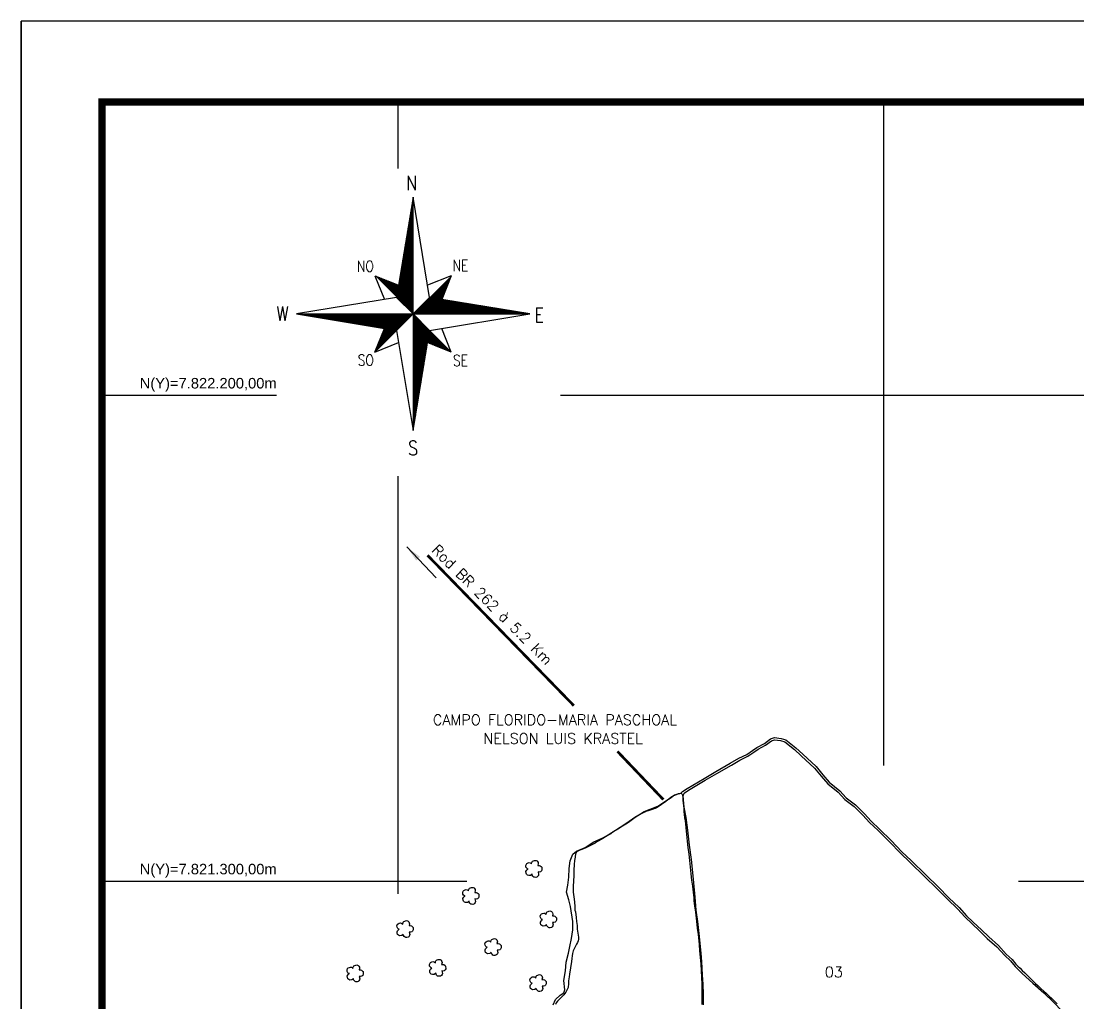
# Model space of a CAD drawing. Extents: x 728902 to 732052, y 7818439 to 7822894.
# Drawn here: x 728902 to 730859, y 7821075 to 7822894 of the extents above; entities that cross this region are included whole.
import ezdxf
from ezdxf.enums import TextEntityAlignment as Align

# ---------------------------------------------------------------- set-up
doc = ezdxf.new("R2010")
doc.units = 0
doc.header["$MEASUREMENT"] = 0
doc.linetypes.add('CONTINUO', pattern=[0])
doc.linetypes.add('LIN0', pattern=[0])
doc.layers.add('0114000205', color=1, linetype='Continuous', lineweight=25)
doc.layers.add('TEXTO_DIVERSOS', color=7, linetype='Continuous', lineweight=5)
for name, color, linetype in [('0114000205003', 5, 'Continuous'), ('0114000205010', 5, 'Continuous'), ('ESTRADA', 1, 'Continuous'), ('MALHA', 8, 'Continuous'), ('MARGEM', 5, 'Continuous'), ('MATO', 3, 'Continuous'), ('SETA_NORTE', 3, 'Continuous'), ('TEXTO', 7, 'Continuous'), ('TEXTO_CONFRONTANTES', 7, 'Continuous'), ('TEXTO_NUN_TAL', 7, 'Continuous')]:
    doc.layers.add(name, color=color, linetype=linetype)
doc.styles.add('ROMANS', font='romans', dxfattribs={"width": 0.75})
doc.styles.add('Simplex', font='simplex.shx')
doc.styles.get("Standard").update_dxf_attribs({"font": 'arial.ttf'})
doc.dimstyles.new('ISO-25', dxfattribs={"dimtxt": 2.5, "dimasz": 2.5, "dimexe": 1.25, "dimexo": 0.625, "dimtad": 1, "dimtxsty": 'Standard', "dimcen": 2.5, "dimadec": 0, "dimazin": 0, "dimtfac": 1, "dimtmove": 0, "dimatfit": 3, "dimfxl": 0, "dimarcsym": 0})

# ---------------------------------------------------------------- blocks, each defined once
blk = doc.blocks.new('A$C309442C0')
at = {"layer": 'SETA_NORTE', "linetype": 'Continuous'}
h = blk.add_hatch(dxfattribs=at)
h.set_pattern_fill('ANSI31', color=256, scale=0.1375, angle=-90, style=0)
h.set_pattern_definition([(315, (-215853.3434, 13873.16845), (0.3086963042, 0.3086963042), [])])
h.paths.add_polyline_path([(73.46, 97.41), (74.7, 104.95), (60.04, 110.83)])
h = blk.add_hatch(dxfattribs=at)
h.set_pattern_fill('ANSI31', color=256, scale=0.1375, angle=180, style=0)
h.set_pattern_definition([(225, (13869.59828, 216024.21475), (0.3086963042, -0.3086963042), [])])
h.paths.add_polyline_path([(93.84, 97.41), (101.38, 96.17), (107.26, 110.83)])
h = blk.add_hatch(dxfattribs=at)
h.set_pattern_fill('ANSI31', color=256, scale=0.1375, style=0)
h.set_pattern_definition([(45, (-13702.2971, -215849.77324), (-0.3086963042, 0.3086963042), [])])
h.paths.add_polyline_path([(73.46, 77.03), (65.92, 78.27), (60.04, 63.61)])
h = blk.add_hatch(dxfattribs=at)
h.set_pattern_fill('ANSI31', color=256, scale=0.1375, angle=90, style=0)
h.set_pattern_definition([(135, (216020.6446, -13698.72693), (-0.3086963042, -0.3086963042), [])])
h.paths.add_polyline_path([(93.84, 77.03), (92.6, 69.49), (107.26, 63.61)])
for p, q in [((83.23, 156.73), (83.65, 157.15)), ((83.35, 157.49), (83.65, 157.79)), ((83.48, 158.25), (83.65, 158.42)), ((83.6, 159.02), (83.65, 159.06)), ((81.85, 148.34), (83.65, 150.14)), ((81.97, 149.1), (83.65, 150.78)), ((82.1, 149.86), (83.65, 151.42)), ((82.22, 150.63), (83.65, 152.05)), ((82.35, 151.39), (83.65, 152.69)), ((82.47, 152.15), (83.65, 153.33)), ((82.6, 152.91), (83.65, 153.96)), ((82.73, 153.68), (83.65, 154.6)), ((82.85, 154.44), (83.65, 155.24)), ((82.98, 155.2), (83.65, 155.88)), ((83.1, 155.96), (83.65, 156.51)), ((80.59, 140.71), (83.65, 143.77)), ((80.72, 141.47), (83.65, 144.41)), ((80.84, 142.24), (83.65, 145.05)), ((80.97, 143), (83.65, 145.68)), ((81.09, 143.76), (83.65, 146.32)), ((81.22, 144.53), (83.65, 146.96)), ((81.34, 145.29), (83.65, 147.59)), ((81.47, 146.05), (83.65, 148.23)), ((81.59, 146.81), (83.65, 148.87)), ((81.72, 147.58), (83.65, 149.51)), ((79.33, 133.09), (83.65, 137.4)), ((79.46, 133.85), (83.65, 138.04)), ((79.59, 134.61), (83.65, 138.68)), ((79.71, 135.37), (83.65, 139.31)), ((79.84, 136.14), (83.65, 139.95)), ((79.96, 136.9), (83.65, 140.59)), ((80.09, 137.66), (83.65, 141.22)), ((80.21, 138.42), (83.65, 141.86)), ((80.34, 139.19), (83.65, 142.5)), ((80.46, 139.95), (83.65, 143.14)), ((78.08, 125.46), (83.65, 131.03)), ((78.2, 126.22), (83.65, 131.67)), ((78.33, 126.98), (83.65, 132.31)), ((78.45, 127.75), (83.65, 132.94)), ((78.58, 128.51), (83.65, 133.58)), ((78.71, 129.27), (83.65, 134.22)), ((78.83, 130.03), (83.65, 134.85)), ((78.96, 130.8), (83.65, 135.49)), ((79.08, 131.56), (83.65, 136.13)), ((79.21, 132.32), (83.65, 136.77)), ((76.7, 117.07), (83.65, 124.02)), ((76.82, 117.83), (83.65, 124.66)), ((76.95, 118.59), (83.65, 125.3)), ((77.07, 119.36), (83.65, 125.94)), ((77.2, 120.12), (83.65, 126.57)), ((77.32, 120.88), (83.65, 127.21)), ((77.45, 121.65), (83.65, 127.85)), ((77.58, 122.41), (83.65, 128.48)), ((77.7, 123.17), (83.65, 129.12)), ((77.83, 123.93), (83.65, 129.76)), ((77.95, 124.7), (83.65, 130.39)), ((75.44, 109.44), (83.65, 117.65)), ((75.57, 110.21), (83.65, 118.29)), ((75.69, 110.97), (83.65, 118.93)), ((75.82, 111.73), (83.65, 119.57)), ((75.94, 112.49), (83.65, 120.2)), ((76.07, 113.26), (83.65, 120.84)), ((76.19, 114.02), (83.65, 121.48)), ((76.32, 114.78), (83.65, 122.11)), ((76.44, 115.54), (83.65, 122.75)), ((76.57, 116.31), (83.65, 123.39)), ((74.18, 101.82), (83.65, 111.28)), ((74.31, 102.58), (83.65, 111.92)), ((74.43, 103.34), (83.65, 112.56)), ((74.56, 104.1), (83.65, 113.19)), ((74.69, 104.87), (83.65, 113.83)), ((74.81, 105.63), (83.65, 114.47)), ((74.94, 106.39), (83.65, 115.11)), ((75.06, 107.16), (83.65, 115.74)), ((75.19, 107.92), (83.65, 116.38)), ((75.31, 108.68), (83.65, 117.02)), ((60.04, 110.83), (74.7, 104.95)), ((60.04, 110.83), (65.92, 96.17)), ((73.53, 97.34), (83.65, 107.46)), ((73.56, 98), (83.65, 108.1)), ((73.68, 98.77), (83.65, 108.74)), ((73.81, 99.53), (83.65, 109.37)), ((73.85, 97.02), (83.65, 106.82)), ((73.93, 100.29), (83.65, 110.01)), ((74.06, 101.05), (83.65, 110.65)), ((74.17, 96.7), (83.65, 106.19)), ((74.49, 96.39), (83.65, 105.55)), ((74.8, 96.07), (83.65, 104.91)), ((107.26, 110.83), (92.6, 104.95)), ((107.26, 110.83), (101.38, 96.17)), ((75.12, 95.75), (83.65, 104.28)), ((75.44, 95.43), (83.65, 103.64)), ((75.76, 95.11), (83.65, 103)), ((76.08, 94.79), (83.65, 102.37)), ((76.4, 94.47), (83.65, 101.73)), ((76.72, 94.16), (83.65, 101.09)), ((77.03, 93.84), (83.65, 100.45)), ((77.35, 93.52), (83.65, 99.82)), ((77.67, 93.2), (83.65, 99.18)), ((77.99, 92.88), (83.65, 98.54)), ((78.31, 92.56), (83.65, 97.91)), ((78.63, 92.24), (83.65, 97.27)), ((78.94, 91.93), (83.65, 96.63)), ((79.26, 91.61), (83.65, 95.99)), ((79.58, 91.29), (83.65, 95.36)), ((79.9, 90.97), (83.65, 94.72)), ((80.22, 90.65), (83.65, 94.08)), ((80.54, 90.33), (83.65, 93.45)), ((80.86, 90.02), (83.65, 92.81)), ((81.17, 89.7), (83.65, 92.17)), ((81.49, 89.38), (83.65, 91.54)), ((83.79, 87.22), (93.97, 97.39)), ((84.43, 87.22), (94.51, 97.3)), ((85.07, 87.22), (95.06, 97.21)), ((85.71, 87.22), (95.61, 97.12)), ((86.34, 87.22), (96.15, 97.03)), ((86.98, 87.22), (96.7, 96.94)), ((87.62, 87.22), (97.25, 96.85)), ((88.25, 87.22), (97.8, 96.76)), ((88.89, 87.22), (98.34, 96.67)), ((89.53, 87.22), (98.89, 96.58)), ((90.17, 87.22), (99.44, 96.49)), ((90.8, 87.22), (99.98, 96.4)), ((91.44, 87.22), (100.53, 96.31)), ((92.08, 87.22), (101.08, 96.22)), ((92.71, 87.22), (101.62, 96.13)), ((93.35, 87.22), (102.17, 96.04)), ((93.99, 87.22), (102.72, 95.95)), ((94.62, 87.22), (103.27, 95.86)), ((95.26, 87.22), (103.81, 95.77)), ((95.9, 87.22), (104.36, 95.68)), ((96.54, 87.22), (104.91, 95.59)), ((97.17, 87.22), (105.45, 95.5)), ((97.81, 87.22), (106, 95.41)), ((98.45, 87.22), (106.55, 95.32)), ((99.08, 87.22), (107.09, 95.23)), ((99.72, 87.22), (107.64, 95.14)), ((100.36, 87.22), (108.19, 95.05)), ((100.99, 87.22), (108.73, 94.96)), ((101.63, 87.22), (109.28, 94.87)), ((102.27, 87.22), (109.83, 94.78)), ((102.91, 87.22), (110.38, 94.69)), ((103.54, 87.22), (110.92, 94.6)), ((104.18, 87.22), (111.47, 94.51)), ((104.82, 87.22), (112.02, 94.42)), ((105.45, 87.22), (112.56, 94.33)), ((106.09, 87.22), (113.11, 94.24)), ((106.73, 87.22), (113.66, 94.15)), ((107.37, 87.22), (114.2, 94.06)), ((108, 87.22), (114.75, 93.97)), ((108.64, 87.22), (115.3, 93.88)), ((109.28, 87.22), (115.84, 93.79)), ((109.91, 87.22), (116.39, 93.7)), ((110.55, 87.22), (116.94, 93.61)), ((111.19, 87.22), (117.49, 93.52)), ((111.82, 87.22), (118.03, 93.43)), ((112.46, 87.22), (118.58, 93.34)), ((113.1, 87.22), (119.13, 93.25)), ((113.74, 87.22), (119.67, 93.16)), ((114.37, 87.22), (120.22, 93.07)), ((115.01, 87.22), (120.77, 92.98)), ((115.65, 87.22), (121.31, 92.89)), ((116.28, 87.22), (121.86, 92.8)), ((116.92, 87.22), (122.41, 92.71)), ((117.56, 87.22), (122.95, 92.62)), ((118.19, 87.22), (123.5, 92.53)), ((118.83, 87.22), (124.05, 92.44)), ((119.47, 87.22), (124.6, 92.35)), ((120.11, 87.22), (125.14, 92.26)), ((120.74, 87.22), (125.69, 92.17)), ((121.38, 87.22), (126.24, 92.08)), ((122.02, 87.22), (126.78, 91.99)), ((122.65, 87.22), (127.33, 91.9)), ((123.29, 87.22), (127.88, 91.81)), ((123.93, 87.22), (128.42, 91.72)), ((124.56, 87.22), (128.97, 91.63)), ((125.2, 87.22), (129.52, 91.54)), ((125.84, 87.22), (130.07, 91.45)), ((126.48, 87.22), (130.61, 91.36)), ((11.78, 87.19), (11.81, 87.22)), ((12.32, 87.1), (12.45, 87.22)), ((12.87, 87.01), (13.08, 87.22)), ((13.42, 86.92), (13.72, 87.22)), ((13.97, 86.83), (14.36, 87.22)), ((14.51, 86.74), (15, 87.22)), ((15.06, 86.65), (15.63, 87.22)), ((15.61, 86.56), (16.27, 87.22)), ((16.15, 86.47), (16.91, 87.22)), ((16.7, 86.38), (17.54, 87.22)), ((17.25, 86.29), (18.18, 87.22)), ((17.79, 86.2), (18.82, 87.22)), ((18.34, 86.11), (19.45, 87.22)), ((18.89, 86.02), (20.09, 87.22)), ((19.43, 85.93), (20.73, 87.22)), ((19.98, 85.84), (21.37, 87.22)), ((20.53, 85.75), (22, 87.22)), ((21.08, 85.66), (22.64, 87.22)), ((21.62, 85.57), (23.28, 87.22)), ((22.17, 85.48), (23.91, 87.22)), ((22.72, 85.39), (24.55, 87.22)), ((23.26, 85.3), (25.19, 87.22)), ((23.81, 85.21), (25.82, 87.22)), ((24.36, 85.12), (26.46, 87.22)), ((24.9, 85.03), (27.1, 87.22)), ((25.45, 84.94), (27.74, 87.22)), ((26, 84.85), (28.37, 87.22)), ((26.54, 84.76), (29.01, 87.22)), ((27.09, 84.67), (29.65, 87.22)), ((27.64, 84.58), (30.28, 87.22)), ((28.19, 84.49), (30.92, 87.22)), ((28.73, 84.4), (31.56, 87.22)), ((29.28, 84.31), (32.2, 87.22)), ((29.83, 84.22), (32.83, 87.22)), ((30.37, 84.12), (33.47, 87.22)), ((30.92, 84.03), (34.11, 87.22)), ((31.47, 83.94), (34.74, 87.22)), ((32.01, 83.85), (35.38, 87.22)), ((32.56, 83.76), (36.02, 87.22)), ((33.11, 83.67), (36.65, 87.22)), ((33.66, 83.58), (37.29, 87.22)), ((34.2, 83.49), (37.93, 87.22)), ((34.75, 83.4), (38.57, 87.22)), ((35.3, 83.31), (39.2, 87.22)), ((35.84, 83.22), (39.84, 87.22)), ((36.39, 83.13), (40.48, 87.22)), ((36.94, 83.04), (41.11, 87.22)), ((37.48, 82.95), (41.75, 87.22)), ((38.03, 82.86), (42.39, 87.22)), ((38.58, 82.77), (43.02, 87.22)), ((39.12, 82.68), (43.66, 87.22)), ((39.67, 82.59), (44.3, 87.22)), ((40.22, 82.5), (44.94, 87.22)), ((40.77, 82.41), (45.57, 87.22)), ((41.31, 82.32), (46.21, 87.22)), ((41.86, 82.23), (46.85, 87.22)), ((42.41, 82.14), (47.48, 87.22)), ((42.95, 82.05), (48.12, 87.22)), ((43.5, 81.96), (48.76, 87.22)), ((44.05, 81.87), (49.4, 87.22)), ((44.59, 81.78), (50.03, 87.22)), ((45.14, 81.69), (50.67, 87.22)), ((45.69, 81.6), (51.31, 87.22)), ((46.23, 81.51), (51.94, 87.22)), ((46.78, 81.42), (52.58, 87.22)), ((47.33, 81.33), (53.22, 87.22)), ((47.88, 81.24), (53.85, 87.22)), ((48.42, 81.15), (54.49, 87.22)), ((48.97, 81.06), (55.13, 87.22)), ((49.52, 80.97), (55.77, 87.22)), ((50.06, 80.88), (56.4, 87.22)), ((50.61, 80.79), (57.04, 87.22)), ((51.16, 80.7), (57.68, 87.22)), ((51.7, 80.61), (58.31, 87.22)), ((52.25, 80.52), (58.95, 87.22)), ((52.8, 80.43), (59.59, 87.22)), ((53.35, 80.34), (60.22, 87.22)), ((53.89, 80.25), (60.86, 87.22)), ((54.44, 80.16), (61.5, 87.22)), ((54.99, 80.07), (62.14, 87.22)), ((55.53, 79.98), (62.77, 87.22)), ((56.08, 79.89), (63.41, 87.22)), ((56.63, 79.8), (64.05, 87.22)), ((57.17, 79.71), (64.68, 87.22)), ((57.72, 79.62), (65.32, 87.22)), ((58.27, 79.53), (65.96, 87.22)), ((58.81, 79.44), (66.59, 87.22)), ((59.36, 79.35), (67.23, 87.22)), ((59.91, 79.26), (67.87, 87.22)), ((83.65, 87.22), (60.04, 63.61)), ((60.46, 79.17), (68.51, 87.22)), ((61, 79.08), (69.14, 87.22)), ((61.55, 78.99), (69.78, 87.22)), ((62.1, 78.9), (70.42, 87.22)), ((62.64, 78.81), (71.05, 87.22)), ((63.19, 78.72), (71.69, 87.22)), ((63.74, 78.63), (72.33, 87.22)), ((64.28, 78.54), (72.97, 87.22)), ((64.83, 78.45), (73.6, 87.22)), ((65.38, 78.36), (74.24, 87.22)), ((65.92, 78.27), (74.88, 87.22)), ((66.47, 78.18), (75.51, 87.22)), ((67.02, 78.09), (76.15, 87.22)), ((67.57, 78), (76.79, 87.22)), ((68.11, 77.91), (77.42, 87.22)), ((68.66, 77.82), (78.06, 87.22)), ((69.21, 77.73), (78.7, 87.22)), ((69.75, 77.64), (79.34, 87.22)), ((70.3, 77.55), (79.97, 87.22)), ((70.85, 77.46), (80.61, 87.22)), ((71.39, 77.37), (81.25, 87.22)), ((71.94, 77.28), (81.88, 87.22)), ((72.49, 77.19), (82.52, 87.22)), ((73.04, 77.1), (83.16, 87.22)), ((81.81, 89.06), (83.65, 90.9)), ((82.13, 88.74), (83.65, 90.26)), ((82.45, 88.42), (83.65, 89.62)), ((82.77, 88.1), (83.65, 88.99)), ((83.09, 87.79), (83.65, 88.35)), ((83.4, 87.47), (83.65, 87.71)), ((83.65, 87.08), (83.72, 87.15)), ((83.65, 86.44), (84.04, 86.83)), ((83.65, 85.8), (84.36, 86.51)), ((83.65, 85.17), (84.68, 86.19)), ((83.65, 84.53), (85, 85.87)), ((83.65, 83.89), (85.32, 85.56)), ((83.65, 83.25), (85.63, 85.24)), ((83.65, 82.62), (85.95, 84.92)), ((127.11, 87.22), (131.16, 91.27)), ((127.75, 87.22), (131.71, 91.18)), ((128.39, 87.22), (132.25, 91.09)), ((129.02, 87.22), (132.8, 91)), ((129.66, 87.22), (133.35, 90.91)), ((130.3, 87.22), (133.89, 90.82)), ((130.94, 87.22), (134.44, 90.73)), ((131.57, 87.22), (134.99, 90.64)), ((132.21, 87.22), (135.53, 90.55)), ((132.85, 87.22), (136.08, 90.46)), ((133.48, 87.22), (136.63, 90.37)), ((134.12, 87.22), (137.18, 90.28)), ((134.76, 87.22), (137.72, 90.19)), ((135.39, 87.22), (138.27, 90.1)), ((136.03, 87.22), (138.82, 90.01)), ((136.67, 87.22), (139.36, 89.92)), ((137.31, 87.22), (139.91, 89.83)), ((137.94, 87.22), (140.46, 89.74)), ((138.58, 87.22), (141, 89.65)), ((139.22, 87.22), (141.55, 89.56)), ((139.85, 87.22), (142.1, 89.46)), ((140.49, 87.22), (142.64, 89.37)), ((141.13, 87.22), (143.19, 89.28)), ((141.76, 87.22), (143.74, 89.19)), ((142.4, 87.22), (144.29, 89.1)), ((143.04, 87.22), (144.83, 89.01)), ((143.68, 87.22), (145.38, 88.92)), ((144.31, 87.22), (145.93, 88.83)), ((144.95, 87.22), (146.47, 88.74)), ((145.59, 87.22), (147.02, 88.65)), ((146.22, 87.22), (147.57, 88.56)), ((146.86, 87.22), (148.11, 88.47)), ((147.5, 87.22), (148.66, 88.38)), ((148.14, 87.22), (149.21, 88.29)), ((148.77, 87.22), (149.76, 88.2)), ((149.41, 87.22), (150.3, 88.11)), ((150.05, 87.22), (150.85, 88.02)), ((150.68, 87.22), (151.4, 87.93)), ((151.32, 87.22), (151.94, 87.84)), ((151.96, 87.22), (152.49, 87.75)), ((152.59, 87.22), (153.04, 87.66)), ((153.23, 87.22), (153.58, 87.57)), ((153.87, 87.22), (154.13, 87.48)), ((154.51, 87.22), (154.68, 87.39)), ((155.14, 87.22), (155.22, 87.3)), ((83.65, 81.98), (86.27, 84.6)), ((83.65, 81.34), (86.59, 84.28)), ((83.65, 80.71), (86.91, 83.96)), ((83.65, 80.07), (87.23, 83.64)), ((83.65, 79.43), (87.54, 83.33)), ((83.65, 78.8), (87.86, 83.01)), ((83.65, 78.16), (88.18, 82.69)), ((83.65, 77.52), (88.5, 82.37)), ((83.65, 76.88), (88.82, 82.05)), ((83.65, 76.25), (89.14, 81.73)), ((83.65, 75.61), (89.46, 81.42)), ((83.65, 74.97), (89.77, 81.1)), ((83.65, 74.34), (90.09, 80.78)), ((83.65, 73.7), (90.41, 80.46)), ((83.65, 73.06), (90.73, 80.14)), ((83.65, 72.42), (91.05, 79.82)), ((83.65, 71.79), (91.37, 79.5)), ((83.65, 71.15), (91.69, 79.19)), ((83.65, 70.51), (92, 78.87)), ((83.65, 69.88), (92.32, 78.55)), ((60.04, 63.61), (65.92, 78.27)), ((83.65, 69.24), (92.64, 78.23)), ((83.65, 68.6), (92.96, 77.91)), ((83.65, 67.97), (93.28, 77.59)), ((83.65, 67.33), (93.6, 77.27)), ((83.65, 66.69), (93.81, 76.86)), ((83.65, 66.05), (93.69, 76.09)), ((83.65, 65.42), (93.56, 75.33)), ((83.65, 64.78), (93.44, 74.57)), ((83.65, 64.14), (93.31, 73.8)), ((83.65, 63.51), (93.19, 73.04)), ((83.65, 62.87), (93.06, 72.28)), ((107.26, 63.61), (101.38, 78.27)), ((60.04, 63.61), (74.7, 69.49)), ((83.65, 62.23), (92.94, 71.52)), ((83.65, 61.6), (92.81, 70.75)), ((83.65, 60.96), (92.68, 69.99)), ((83.65, 60.32), (92.56, 69.23)), ((83.65, 59.68), (92.43, 68.47)), ((83.65, 59.05), (92.31, 67.7)), ((83.65, 58.41), (92.18, 66.94)), ((83.65, 57.77), (92.06, 66.18)), ((83.65, 57.14), (91.93, 65.42)), ((107.26, 63.61), (92.6, 69.49)), ((83.65, 56.5), (91.8, 64.65)), ((83.65, 55.86), (91.68, 63.89)), ((83.65, 55.22), (91.55, 63.13)), ((83.65, 54.59), (91.43, 62.37)), ((83.65, 53.95), (91.3, 61.6)), ((83.65, 53.31), (91.18, 60.84)), ((83.65, 52.68), (91.05, 60.08)), ((83.65, 52.04), (90.93, 59.31)), ((83.65, 51.4), (90.8, 58.55)), ((83.65, 50.77), (90.67, 57.79)), ((83.65, 50.13), (90.55, 57.03)), ((83.65, 49.49), (90.42, 56.26)), ((83.65, 48.85), (90.3, 55.5)), ((83.65, 48.22), (90.17, 54.74)), ((83.65, 47.58), (90.05, 53.98)), ((83.65, 46.94), (89.92, 53.21)), ((83.65, 46.31), (89.79, 52.45)), ((83.65, 45.67), (89.67, 51.69)), ((83.65, 45.03), (89.54, 50.93)), ((83.65, 44.4), (89.42, 50.16)), ((83.65, 43.76), (89.29, 49.4)), ((83.65, 43.12), (89.17, 48.64)), ((83.65, 42.48), (89.04, 47.87)), ((83.65, 41.85), (88.92, 47.11)), ((83.65, 41.21), (88.79, 46.35)), ((83.65, 40.57), (88.66, 45.59)), ((83.65, 39.94), (88.54, 44.82)), ((83.65, 39.3), (88.41, 44.06)), ((83.65, 38.66), (88.29, 43.3)), ((83.65, 38.02), (88.16, 42.54)), ((83.65, 37.39), (88.04, 41.77)), ((83.65, 36.75), (87.91, 41.01)), ((83.65, 36.11), (87.78, 40.25)), ((83.65, 35.48), (87.66, 39.49)), ((83.65, 34.84), (87.53, 38.72)), ((83.65, 34.2), (87.41, 37.96)), ((83.65, 33.57), (87.28, 37.2)), ((83.65, 32.93), (87.16, 36.43)), ((83.65, 32.29), (87.03, 35.67)), ((83.65, 31.65), (86.91, 34.91)), ((83.65, 31.02), (86.78, 34.15)), ((83.65, 30.38), (86.65, 33.38)), ((83.65, 29.74), (86.53, 32.62)), ((83.65, 29.11), (86.4, 31.86)), ((83.65, 28.47), (86.28, 31.1)), ((83.65, 27.83), (86.15, 30.33)), ((83.65, 27.2), (86.03, 29.57)), ((83.65, 26.56), (85.9, 28.81)), ((83.65, 25.92), (85.77, 28.05)), ((83.65, 25.28), (85.65, 27.28)), ((83.65, 24.65), (85.52, 26.52)), ((83.65, 24.01), (85.4, 25.76)), ((83.65, 23.37), (85.27, 25)), ((83.65, 22.74), (85.15, 24.23)), ((83.65, 22.1), (85.02, 23.47)), ((83.65, 21.46), (84.9, 22.71)), ((83.65, 20.83), (84.77, 21.94)), ((83.65, 20.19), (84.64, 21.18)), ((83.65, 19.55), (84.52, 20.42)), ((83.65, 18.91), (84.39, 19.66)), ((83.65, 18.28), (84.27, 18.89)), ((83.65, 17.64), (84.14, 18.13)), ((83.65, 17), (84.02, 17.37)), ((83.65, 16.37), (83.89, 16.61)), ((83.65, 15.73), (83.76, 15.84))]:
    blk.add_line(p, q, dxfattribs=at)
blk.add_lwpolyline([(93.84, 77.03), (155.72, 87.22), (93.84, 97.41), (83.65, 159.29), (73.46, 97.41), (11.58, 87.22), (73.46, 77.03), (83.65, 15.15)], close=True, dxfattribs=at)
for points in [[(83.65, 87.22), (83.65, 159.29)], [(83.65, 87.22), (73.46, 97.41)], [(83.65, 87.22), (93.84, 97.41)], [(11.58, 87.22), (155.72, 87.22)], [(83.65, 87.22), (73.46, 77.03)], [(83.65, 87.22), (93.84, 77.03)], [(83.65, 87.22), (83.65, 15.15)]]:
    blk.add_lwpolyline(points, dxfattribs=at)
at = {"layer": 'SETA_NORTE', "color": 7, "lineweight": 30, "style": 'ROMANS', "width": 0.8}
for s, height, p in [('N ', 8.938, (79.47, 163.6)), ('NO', 6.875, (49.06, 113.22)), ('NE', 6.875, (107.97, 113.71)), ('W', 8.94, (-0.68, 82.95)), ('E', 8.94, (158.6, 82.11)), ('SO', 6.875, (49.53, 55.28)), ('SE', 6.875, (108.31, 55.02)), ('S', 8.94, (80.57, 0))]:
    blk.add_text(s, height=height, dxfattribs=at).set_placement(p)

msp = doc.modelspace()

# ---------------------------------------------------------------- linework, layer by layer
at = {"layer": '0114000205', "linetype": 'ByBlock'}
msp.add_lwpolyline([(729887, 7821071.1), (729891.8, 7821081.1), (729900, 7821089.1), (729907, 7821093.6), (729909, 7821099.4), (729907, 7821116.3), (729909.9, 7821134.6), (729911.6, 7821150.6), (729915.9, 7821167.1), (729917.9, 7821179.5), (729921.4, 7821194.5), (729923.7, 7821210.5), (729923.9, 7821225.6), (729919.6, 7821253.6), (729916.2, 7821265.8), (729912, 7821279.9), (729914.2, 7821292.8), (729916.2, 7821308), (729917.1, 7821324), (729918.5, 7821337.9), (729923.6, 7821350.3), (729930.4, 7821356), (729946.8, 7821362.9), (729962.7, 7821373.3), (729977.8, 7821380.2), (729987.6, 7821385.1), (730011.2, 7821400.4), (730028.1, 7821411.6), (730040.2, 7821420), (730047, 7821424), (730055.8, 7821429.3), (730081, 7821439.5), (730096.2, 7821449.5), (730105.7, 7821455.7), (730109.4, 7821458.4), (730115.7, 7821461.1), (730119.5, 7821462.6), (730123.8, 7821463.4), (730126.6, 7821466.3), (730135.7, 7821472.1), (730167, 7821490.8), (730188.5, 7821503.4), (730215.3, 7821518.8), (730231.4, 7821528.2), (730246.1, 7821535.3), (730256.6, 7821542.7), (730264.6, 7821548.2), (730278.7, 7821555.7), (730289.7, 7821563.8), (730297.1, 7821566.4), (730309.3, 7821564.7), (730318.1, 7821562.5), (730337, 7821547.1), (730349.5, 7821535.5), (730374.4, 7821512.6), (730386.5, 7821497.6), (730398.6, 7821483.9), (730417.9, 7821467.9), (730430.2, 7821455), (730447.3, 7821441.6), (730463.6, 7821425.4), (730476.3, 7821411.7), (730491.9, 7821396.9), (730513, 7821375.9), (730533.3, 7821354.8), (730550.4, 7821338.5), (730578.3, 7821311.4), (730600.2, 7821290.2), (730620.2, 7821269.8), (730639.2, 7821251.9), (730653, 7821236.3), (730665.3, 7821224.6), (730680.6, 7821210.4), (730694, 7821197.1), (730711.9, 7821181.4), (730726.5, 7821165.4), (730737.1, 7821155.3), (730744.3, 7821146.4), (730748, 7821142.8), (730751.9, 7821139.1), (730756.2, 7821134.9), (730760.8, 7821130.4), (730765.5, 7821125.9), (730770.3, 7821121.2), (730775.3, 7821116.3), (730780.8, 7821111), (730785.5, 7821106.6), (730790.7, 7821101.7), (730795.8, 7821096.9), (730800.8, 7821092.2), (730805.9, 7821087.5), (730811, 7821082.9), (730815.9, 7821078.2), (730820.7, 7821073.5)], dxfattribs=at)
at = {"layer": '0114000205003'}
msp.add_lwpolyline([(730165.9, 7821071.3), (730165.6, 7821090.9), (730165.3, 7821109.1), (730163.7, 7821126.7), (730162.4, 7821150.7), (730161.1, 7821167.3), (730158.3, 7821197.9), (730155.5, 7821225.4), (730152.3, 7821247), (730150, 7821270.6), (730146.9, 7821304.2), (730143.4, 7821340.3), (730139.8, 7821367), (730136.7, 7821394.9), (730133.3, 7821418.2), (730129.6, 7821437.6), (730128.3, 7821458.5), (730130, 7821463.7), (730137.8, 7821468.8), (730169, 7821487.4), (730190.5, 7821500), (730217.3, 7821515.4), (730233.2, 7821524.7), (730248.1, 7821531.8), (730258.9, 7821539.4), (730266.7, 7821544.8), (730280.8, 7821552.3), (730291.6, 7821560.2), (730297.5, 7821562.3), (730308.6, 7821560.7), (730316.3, 7821558.8), (730334.4, 7821544.1), (730346.7, 7821532.6), (730371.5, 7821509.9), (730383.5, 7821495.1), (730395.8, 7821481), (730415.2, 7821465), (730427.5, 7821452), (730444.7, 7821438.6), (730460.7, 7821422.6), (730473.4, 7821408.9), (730489.1, 7821394), (730510.1, 7821373.1), (730530.5, 7821352), (730547.6, 7821335.6), (730575.5, 7821308.6), (730597.4, 7821287.4), (730617.4, 7821267), (730636.3, 7821249.1), (730650.1, 7821233.6), (730662.5, 7821221.7), (730677.8, 7821207.5), (730691.3, 7821194.2), (730709.1, 7821178.5), (730723.7, 7821162.6), (730734.2, 7821152.6), (730743, 7821142.6), (730756.1, 7821129.4), (730775.8, 7821111.6), (730796.2, 7821093.4), (730815.3, 7821075), (730828.9, 7821060.8)], dxfattribs=at)
at = {"layer": '0114000205010'}
msp.add_lwpolyline([(730163.5, 7821072.1), (730163.2, 7821085.2), (730163.3, 7821098.2), (730163.4, 7821110.1), (730162.9, 7821121.8), (730162, 7821134.1), (730161.1, 7821146.6), (730160.2, 7821158.8), (730159.2, 7821171.1), (730158, 7821183.2), (730156.3, 7821201.4), (730154.9, 7821213.6), (730152.9, 7821231.7), (730151.5, 7821242.9), (730149.9, 7821253.8), (730149.3, 7821259.1), (730148.7, 7821264.4), (730148.2, 7821269.5), (730146.9, 7821280.2), (730145.7, 7821291.3), (730144.4, 7821302.5), (730143.1, 7821314.3), (730141.7, 7821326.4), (730140.4, 7821338.4), (730139, 7821350.6), (730137.6, 7821362.6), (730136.2, 7821374.7), (730135, 7821387.1), (730133.8, 7821399.7), (730132.2, 7821412.1), (730131.3, 7821417.9), (730130.7, 7821423.7), (730130.1, 7821429.3), (730129.7, 7821434.9), (730129.1, 7821440.1), (730128.7, 7821445.1), (730128.3, 7821449.6), (730128.1, 7821450.9), (730128, 7821454.3), (730127.8, 7821456.4), (730127.5, 7821458.7), (730127.3, 7821459.8), (730126.5, 7821461.2), (730125.5, 7821462.2), (730124.5, 7821462.5), (730123.4, 7821462.6), (730121.5, 7821462.4), (730118.8, 7821461.8), (730115.6, 7821460.9), (730112.3, 7821459.7), (730108.3, 7821457.4), (730105.1, 7821455.1), (730102.1, 7821452.9), (730099.1, 7821450.5), (730095.9, 7821448), (730091.7, 7821444.9), (730087.7, 7821442.3), (730083.7, 7821439.1), (730079.9, 7821437.1), (730077.4, 7821435.9), (730075.9, 7821435.2), (730074, 7821434.4), (730072.3, 7821433.8), (730070.7, 7821433.2), (730068.7, 7821432.5), (730067.1, 7821432.2), (730064.9, 7821431.4), (730063.1, 7821430.9), (730060.9, 7821430.1), (730058.6, 7821429.2), (730057.1, 7821428.5), (730053.8, 7821427.1), (730049.2, 7821424.7), (730043.9, 7821421.6), (730040.8, 7821419.3), (730034, 7821414.6), (730029.2, 7821411.1), (730024.8, 7821408), (730015.5, 7821402), (730010.1, 7821398.5), (730004.2, 7821394.7), (729998.6, 7821391.5), (729994, 7821388.4), (729989.1, 7821385.6), (729984.1, 7821382.5), (729979, 7821379.3), (729971.7, 7821375.4), (729968.3, 7821373.3), (729964.8, 7821371.1), (729960.4, 7821368.2), (729951.7, 7821364.1), (729946.3, 7821361.3), (729938.6, 7821358.6), (729935.3, 7821357), (729931.5, 7821355.6), (729930.4, 7821354.5), (729929.4, 7821352.6), (729928.7, 7821349.8), (729928, 7821346.5), (729927.8, 7821344.9), (729927.2, 7821341.6), (729926.6, 7821338.4), (729925.9, 7821331), (729925.5, 7821320.9), (729925.3, 7821308.7), (729924.9, 7821302.9), (729924.2, 7821288.8), (729924.5, 7821280.1), (729925.4, 7821271.2), (729926.6, 7821262), (729927.7, 7821252.8), (729927.7, 7821247), (729928.8, 7821243.6), (729929.8, 7821233.1), (729930.7, 7821225.8), (729931.5, 7821218), (729931.8, 7821211.2), (729932.8, 7821203.9), (729933.6, 7821200.1), (729934, 7821196.4), (729933.9, 7821194.9), (729933.9, 7821193), (729933.4, 7821189.9), (729932.3, 7821186.9), (729930.8, 7821184), (729929, 7821181), (729925.9, 7821174.9), (729924.5, 7821171.2), (729923.3, 7821166.3), (729922.7, 7821162.3), (729921.9, 7821157.3), (729921.2, 7821151.8), (729919.5, 7821140.1), (729917.5, 7821128.3), (729916.7, 7821123.4), (729915.9, 7821115.5), (729915.8, 7821109.2), (729914.9, 7821105.2), (729915, 7821103.6), (729913.8, 7821100.9), (729912.4, 7821098.4), (729910.6, 7821094.5), (729909, 7821092.4), (729906.9, 7821090), (729905.5, 7821088.4), (729904.3, 7821087.1), (729902.8, 7821085.6), (729901.2, 7821084), (729898.1, 7821081.2), (729895.4, 7821078.2), (729893.1, 7821075), (729891.4, 7821072.2)], dxfattribs=at)
at = {"layer": 'ESTRADA', "linetype": 'ByBlock', "const_width": 5}
for points in [[(729925.7, 7821625.4), (729654.6, 7821904)], [(730091.4, 7821451.5), (730006.4, 7821540.7)]]:
    msp.add_lwpolyline(points, dxfattribs=at)
at = {"layer": 'MALHA'}
for points in [[(729600, 7822620.6), (729600, 7822743.5)], [(730500, 7821514.5), (730500, 7822743.5)], [(729375.1, 7822200), (729051.9, 7822200)], [(731129.7, 7822200), (729900.6, 7822200)], [(729600, 7821277.1), (729600, 7822050.7)], [(729727.4, 7821300), (729051.9, 7821300)], [(731901.9, 7821300), (730748.9, 7821300)]]:
    msp.add_lwpolyline(points, dxfattribs=at)
at = {"layer": 'MARGEM', "color": 174, "linetype": 'LIN0'}
msp.add_line((728901.9, 7818438.5), (728901.9, 7822893.5), dxfattribs=at)
at = {"layer": 'MARGEM', "color": 174, "linetype": 'LIN0', "flags": 128}
msp.add_lwpolyline([(732051.9, 7818438.5), (732051.9, 7822893.5), (728901.9, 7822893.5), (728901.9, 7818438.5)], close=True, dxfattribs=at)
at = {"layer": 'MARGEM', "color": 174, "linetype": 'LIN0', "const_width": 13.6, "flags": 128}
msp.add_lwpolyline([(731901.9, 7818940.1), (731901.9, 7822743.5), (729051.9, 7822743.5), (729051.9, 7818940.1)], close=True, dxfattribs=at)
at = {"layer": 'MATO', "linetype": 'CONTINUO'}
for points in [[(729848.1, 7821313.4, 0), (729845.4, 7821311.2, 0), (729842, 7821310.8, 0), (729839.5, 7821311.7, 0), (729837.8, 7821313.4, 0), (729837.1, 7821315.4, 0), (729836.9, 7821318.3, 0), (729837.8, 7821320.1, 0), (729838.8, 7821321.5, 0), (729840.8, 7821322.8, 0), (729839.5, 7821323.2, 0), (729838.3, 7821324.2, 0), (729836.8, 7821326.5, 0), (729836.6, 7821329.3, 0), (729837.6, 7821332.2, 0), (729838.7, 7821333.2, 0), (729840.7, 7821334.4, 0), (729842.9, 7821334.7, 0), (729844.6, 7821334.5, 0), (729845.9, 7821333.8, 0), (729847.4, 7821332.5, 0), (729847.8, 7821335, 0), (729848.2, 7821336, 0), (729849.3, 7821337.4, 0), (729850.9, 7821338, 0), (729852.5, 7821338.7, 0), (729854.3, 7821338.9, 0), (729856, 7821338.7, 0), (729857.4, 7821337.9, 0), (729858.4, 7821336.8, 0), (729859.3, 7821335, 0), (729859.7, 7821333.1, 0), (729858.9, 7821329.6, 0), (729861.3, 7821329.6, 0), (729863.4, 7821329.1, 0), (729865.3, 7821327.6, 0), (729866.4, 7821326.4, 0), (729866.6, 7821321.5, 0), (729865.5, 7821319.4, 0), (729863.9, 7821317.9, 0), (729861.4, 7821317.3, 0), (729859.2, 7821317.4, 0), (729860.4, 7821312.9, 0), (729859.9, 7821311, 0), (729858.5, 7821309.2, 0), (729857.1, 7821308, 0), (729855.1, 7821307.5, 0), (729853, 7821307.6, 0), (729851.5, 7821308.1, 0), (729849.8, 7821309.8, 0), (729848.6, 7821311.3, 0), (729848.2, 7821313.7, 0)], [(729731.4, 7821263.4, 0), (729728.7, 7821261.2, 0), (729725.2, 7821260.8, 0), (729722.8, 7821261.7, 0), (729721.1, 7821263.4, 0), (729720.3, 7821265.4, 0), (729720.1, 7821268.3, 0), (729721.1, 7821270.1, 0), (729722.1, 7821271.5, 0), (729724.1, 7821272.8, 0), (729722.8, 7821273.2, 0), (729721.5, 7821274.2, 0), (729720.1, 7821276.5, 0), (729719.8, 7821279.3, 0), (729720.9, 7821282.1, 0), (729722, 7821283.2, 0), (729724, 7821284.4, 0), (729726.1, 7821284.7, 0), (729727.8, 7821284.5, 0), (729729.2, 7821283.8, 0), (729730.6, 7821282.5, 0), (729731.1, 7821285, 0), (729731.5, 7821286, 0), (729732.6, 7821287.4, 0), (729734.2, 7821288, 0), (729735.8, 7821288.7, 0), (729737.6, 7821288.9, 0), (729739.3, 7821288.7, 0), (729740.7, 7821287.9, 0), (729741.7, 7821286.8, 0), (729742.6, 7821285, 0), (729742.9, 7821283.1, 0), (729742.1, 7821279.6, 0), (729744.6, 7821279.6, 0), (729746.6, 7821279.1, 0), (729748.6, 7821277.6, 0), (729749.6, 7821276.4, 0), (729749.9, 7821271.5, 0), (729748.7, 7821269.4, 0), (729747.1, 7821267.9, 0), (729744.7, 7821267.3, 0), (729742.5, 7821267.4, 0), (729743.6, 7821262.9, 0), (729743.1, 7821261, 0), (729741.8, 7821259.2, 0), (729740.4, 7821258, 0), (729738.3, 7821257.5, 0), (729736.3, 7821257.6, 0), (729734.8, 7821258.1, 0), (729733, 7821259.8, 0), (729731.9, 7821261.3, 0), (729731.5, 7821263.7, 0)], [(729875.1, 7821219.8, 0), (729872.4, 7821217.6, 0), (729868.9, 7821217.2, 0), (729866.5, 7821218.1, 0), (729864.7, 7821219.8, 0), (729864, 7821221.8, 0), (729863.8, 7821224.7, 0), (729864.8, 7821226.5, 0), (729865.7, 7821227.9, 0), (729867.7, 7821229.2, 0), (729866.5, 7821229.6, 0), (729865.2, 7821230.6, 0), (729863.8, 7821233, 0), (729863.5, 7821235.7, 0), (729864.6, 7821238.6, 0), (729865.7, 7821239.6, 0), (729867.7, 7821240.8, 0), (729869.8, 7821241.1, 0), (729871.5, 7821240.9, 0), (729872.9, 7821240.2, 0), (729874.3, 7821238.9, 0), (729874.8, 7821241.4, 0), (729875.1, 7821242.4, 0), (729876.2, 7821243.8, 0), (729877.9, 7821244.4, 0), (729879.5, 7821245.1, 0), (729881.3, 7821245.3, 0), (729883, 7821245.1, 0), (729884.4, 7821244.3, 0), (729885.4, 7821243.2, 0), (729886.3, 7821241.5, 0), (729886.6, 7821239.5, 0), (729885.8, 7821236, 0), (729888.3, 7821236, 0), (729890.3, 7821235.5, 0), (729892.2, 7821234, 0), (729893.3, 7821232.8, 0), (729893.6, 7821227.9, 0), (729892.4, 7821225.8, 0), (729890.8, 7821224.3, 0), (729888.3, 7821223.7, 0), (729886.2, 7821223.9, 0), (729887.3, 7821219.3, 0), (729886.8, 7821217.4, 0), (729885.5, 7821215.6, 0), (729884.1, 7821214.4, 0), (729882, 7821213.9, 0), (729880, 7821214, 0), (729878.5, 7821214.5, 0), (729876.7, 7821216.2, 0), (729875.5, 7821217.7, 0), (729875.2, 7821220.1, 0)], [(729609.5, 7821201.9, 0), (729606.8, 7821199.6, 0), (729603.4, 7821199.2, 0), (729600.9, 7821200.2, 0), (729599.2, 7821201.9, 0), (729598.5, 7821203.8, 0), (729598.3, 7821206.7, 0), (729599.2, 7821208.6, 0), (729600.2, 7821209.9, 0), (729602.2, 7821211.3, 0), (729600.9, 7821211.7, 0), (729599.7, 7821212.7, 0), (729598.2, 7821215, 0), (729597.9, 7821217.7, 0), (729599, 7821220.6, 0), (729600.1, 7821221.6, 0), (729602.1, 7821222.9, 0), (729604.3, 7821223.2, 0), (729606, 7821222.9, 0), (729607.3, 7821222.3, 0), (729608.8, 7821221, 0), (729609.2, 7821223.5, 0), (729609.6, 7821224.5, 0), (729610.7, 7821225.9, 0), (729612.3, 7821226.5, 0), (729613.9, 7821227.2, 0), (729615.7, 7821227.4, 0), (729617.4, 7821227.1, 0), (729618.8, 7821226.4, 0), (729619.8, 7821225.3, 0), (729620.7, 7821223.5, 0), (729621.1, 7821221.5, 0), (729620.3, 7821218, 0), (729622.7, 7821218.1, 0), (729624.8, 7821217.6, 0), (729626.7, 7821216, 0), (729627.7, 7821214.8, 0), (729628, 7821210, 0), (729626.8, 7821207.8, 0), (729625.3, 7821206.4, 0), (729622.8, 7821205.7, 0), (729620.6, 7821205.9, 0), (729621.8, 7821201.4, 0), (729621.2, 7821199.5, 0), (729619.9, 7821197.6, 0), (729618.5, 7821196.5, 0), (729616.5, 7821196, 0), (729614.4, 7821196.1, 0), (729612.9, 7821196.5, 0), (729611.2, 7821198.2, 0), (729610, 7821199.8, 0), (729609.6, 7821202.1, 0)], [(729772.5, 7821168.6, 0), (729769.7, 7821166.3, 0), (729766.3, 7821165.9, 0), (729763.8, 7821166.8, 0), (729762.1, 7821168.5, 0), (729761.4, 7821170.5, 0), (729761.2, 7821173.4, 0), (729762.1, 7821175.2, 0), (729763.1, 7821176.6, 0), (729765.1, 7821177.9, 0), (729763.8, 7821178.3, 0), (729762.6, 7821179.4, 0), (729761.1, 7821181.7, 0), (729760.9, 7821184.4, 0), (729761.9, 7821187.3, 0), (729763, 7821188.3, 0), (729765.1, 7821189.5, 0), (729767.2, 7821189.8, 0), (729768.9, 7821189.6, 0), (729770.2, 7821189, 0), (729771.7, 7821187.6, 0), (729772.1, 7821190.2, 0), (729772.5, 7821191.2, 0), (729773.6, 7821192.5, 0), (729775.2, 7821193.1, 0), (729776.8, 7821193.9, 0), (729778.6, 7821194, 0), (729780.3, 7821193.8, 0), (729781.7, 7821193, 0), (729782.8, 7821191.9, 0), (729783.6, 7821190.2, 0), (729784, 7821188.2, 0), (729783.2, 7821184.7, 0), (729785.6, 7821184.7, 0), (729787.7, 7821184.2, 0), (729789.6, 7821182.7, 0), (729790.7, 7821181.5, 0), (729791, 7821176.7, 0), (729789.8, 7821174.5, 0), (729788.2, 7821173, 0), (729785.7, 7821172.4, 0), (729783.5, 7821172.6, 0), (729784.7, 7821168.1, 0), (729784.2, 7821166.1, 0), (729782.9, 7821164.3, 0), (729781.4, 7821163.1, 0), (729779.4, 7821162.6, 0), (729777.4, 7821162.8, 0), (729775.8, 7821163.2, 0), (729774.1, 7821164.9, 0), (729772.9, 7821166.4, 0), (729772.5, 7821168.8, 0)], [(729517.2, 7821119.8, 0), (729514.5, 7821117.6, 0), (729511, 7821117.2, 0), (729508.6, 7821118.1, 0), (729506.8, 7821119.8, 0), (729506.1, 7821121.8, 0), (729505.9, 7821124.7, 0), (729506.8, 7821126.5, 0), (729507.8, 7821127.9, 0), (729509.8, 7821129.2, 0), (729508.5, 7821129.6, 0), (729507.3, 7821130.6, 0), (729505.8, 7821132.9, 0), (729505.6, 7821135.7, 0), (729506.6, 7821138.6, 0), (729507.7, 7821139.6, 0), (729509.8, 7821140.8, 0), (729511.9, 7821141.1, 0), (729513.6, 7821140.9, 0), (729514.9, 7821140.2, 0), (729516.4, 7821138.9, 0), (729516.8, 7821141.4, 0), (729517.2, 7821142.4, 0), (729518.3, 7821143.8, 0), (729520, 7821144.4, 0), (729521.6, 7821145.1, 0), (729523.4, 7821145.3, 0), (729525, 7821145.1, 0), (729526.4, 7821144.3, 0), (729527.5, 7821143.2, 0), (729528.4, 7821141.4, 0), (729528.7, 7821139.5, 0), (729527.9, 7821136, 0), (729530.4, 7821136, 0), (729532.4, 7821135.5, 0), (729534.3, 7821134, 0), (729535.4, 7821132.8, 0), (729535.7, 7821127.9, 0), (729534.5, 7821125.8, 0), (729532.9, 7821124.3, 0), (729530.4, 7821123.7, 0), (729528.2, 7821123.9, 0), (729529.4, 7821119.3, 0), (729528.9, 7821117.4, 0), (729527.6, 7821115.6, 0), (729526.1, 7821114.4, 0), (729524.1, 7821113.9, 0), (729522.1, 7821114, 0), (729520.5, 7821114.5, 0), (729518.8, 7821116.2, 0), (729517.6, 7821117.7, 0), (729517.2, 7821120.1, 0)], [(729669.8, 7821130.1, 0), (729667.1, 7821127.8, 0), (729663.7, 7821127.4, 0), (729661.2, 7821128.4, 0), (729659.5, 7821130.1, 0), (729658.8, 7821132, 0), (729658.6, 7821134.9, 0), (729659.5, 7821136.8, 0), (729660.5, 7821138.1, 0), (729662.5, 7821139.5, 0), (729661.2, 7821139.9, 0), (729660, 7821140.9, 0), (729658.5, 7821143.2, 0), (729658.2, 7821146, 0), (729659.3, 7821148.8, 0), (729660.4, 7821149.8, 0), (729662.4, 7821151.1, 0), (729664.6, 7821151.4, 0), (729666.3, 7821151.1, 0), (729667.6, 7821150.5, 0), (729669.1, 7821149.2, 0), (729669.5, 7821151.7, 0), (729669.9, 7821152.7, 0), (729671, 7821154.1, 0), (729672.6, 7821154.7, 0), (729674.2, 7821155.4, 0), (729676, 7821155.6, 0), (729677.7, 7821155.3, 0), (729679.1, 7821154.6, 0), (729680.1, 7821153.5, 0), (729681, 7821151.7, 0), (729681.4, 7821149.7, 0), (729680.6, 7821146.2, 0), (729683, 7821146.3, 0), (729685.1, 7821145.8, 0), (729687, 7821144.2, 0), (729688, 7821143, 0), (729688.3, 7821138.2, 0), (729687.1, 7821136, 0), (729685.6, 7821134.6, 0), (729683.1, 7821133.9, 0), (729680.9, 7821134.1, 0), (729682.1, 7821129.6, 0), (729681.5, 7821127.7, 0), (729680.2, 7821125.8, 0), (729678.8, 7821124.7, 0), (729676.7, 7821124.2, 0), (729674.7, 7821124.3, 0), (729673.2, 7821124.7, 0), (729671.5, 7821126.4, 0), (729670.3, 7821128, 0), (729669.9, 7821130.3, 0)], [(729855.8, 7821101.9, 0), (729853.1, 7821099.6, 0), (729849.7, 7821099.2, 0), (729847.2, 7821100.2, 0), (729845.5, 7821101.9, 0), (729844.8, 7821103.8, 0), (729844.6, 7821106.7, 0), (729845.5, 7821108.6, 0), (729846.5, 7821109.9, 0), (729848.5, 7821111.3, 0), (729847.2, 7821111.7, 0), (729846, 7821112.7, 0), (729844.5, 7821115, 0), (729844.3, 7821117.7, 0), (729845.3, 7821120.6, 0), (729846.4, 7821121.6, 0), (729848.4, 7821122.9, 0), (729850.6, 7821123.2, 0), (729852.3, 7821122.9, 0), (729853.6, 7821122.3, 0), (729855.1, 7821121, 0), (729855.5, 7821123.5, 0), (729855.9, 7821124.5, 0), (729857, 7821125.9, 0), (729858.6, 7821126.5, 0), (729860.2, 7821127.2, 0), (729862, 7821127.4, 0), (729863.7, 7821127.1, 0), (729865.1, 7821126.4, 0), (729866.1, 7821125.3, 0), (729867, 7821123.5, 0), (729867.4, 7821121.5, 0), (729866.6, 7821118, 0), (729869, 7821118.1, 0), (729871.1, 7821117.6, 0), (729873, 7821116, 0), (729874.1, 7821114.8, 0), (729874.3, 7821110, 0), (729873.2, 7821107.8, 0), (729871.6, 7821106.4, 0), (729869.1, 7821105.7, 0), (729866.9, 7821105.9, 0), (729868.1, 7821101.4, 0), (729867.6, 7821099.5, 0), (729866.2, 7821097.6, 0), (729864.8, 7821096.5, 0), (729862.8, 7821096, 0), (729860.7, 7821096.1, 0), (729859.2, 7821096.5, 0), (729857.5, 7821098.2, 0), (729856.3, 7821099.8, 0), (729855.9, 7821102.1, 0)]]:
    msp.add_polyline3d(points, dxfattribs=at)

# ---------------------------------------------------------------- block references
at = {"layer": 'SETA_NORTE', "linetype": 'ByBlock', "xscale": 3, "yscale": 3, "zscale": 3}
msp.add_blockref('A$C309442C0', (729376.9, 7822089.5), dxfattribs=at)

# ---------------------------------------------------------------- texts
at = {"layer": 'MALHA'}
for s, p in [('N(Y)=7.822.200,00m', (729375.2, 7822222.8)), ('N(Y)=7.821.300,00m', (729375.2, 7821322.8))]:
    msp.add_text(s, height=19.5, dxfattribs=at).set_placement(p, align=Align.MIDDLE_RIGHT)
at = {"layer": 'TEXTO_CONFRONTANTES', "linetype": 'ByBlock', "style": 'Simplex'}
for s, p in [('CAMPO FLORIDO-MARIA PASCHOAL', (729664.5, 7821589.6)), ('NELSON LUIS KRASTEL', (729758.3, 7821555))]:
    msp.add_text(s, height=19.5, dxfattribs=at).set_placement(p)
at = {"layer": 'TEXTO_DIVERSOS', "linetype": 'Continuous', "style": 'Simplex'}
msp.add_text('Rod BR 262 à 5.2 Km', height=19.5, rotation=315.0791, dxfattribs=at).set_placement((729660.9, 7821912.2))
at = {"layer": 'TEXTO_NUN_TAL', "linetype": 'Continuous', "style": 'Simplex'}
msp.add_text('03', height=19.5, dxfattribs=at).set_placement((730390.4, 7821122.3))

# ---------------------------------------------------------------- leaders
at = {"layer": 'TEXTO'}
msp.add_leader([(729616.4, 7821919.5), (729670.9, 7821862.5)], dimstyle='ISO-25', override={"dimasz": 30, "dimzin": 0}, dxfattribs=at)

doc.saveas('drawing.dxf')
